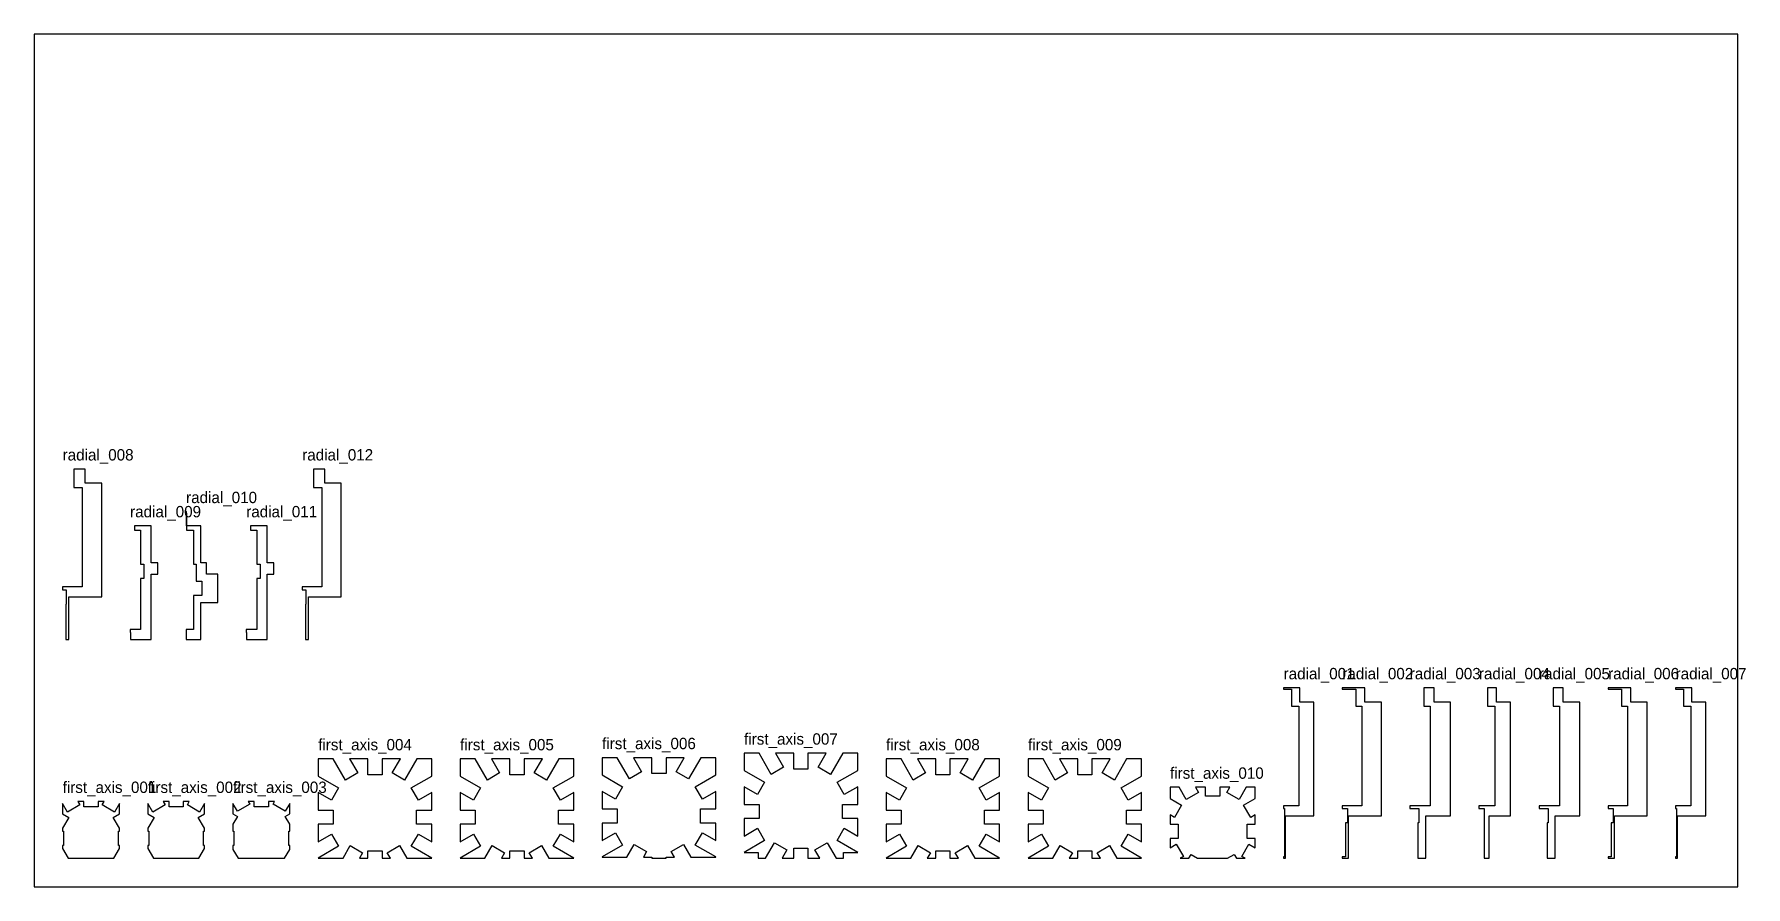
# Model space of a CAD drawing. Header units: metres. Extents: x 0 to 603, y 0 to 300.
import ezdxf

# ---------------------------------------------------------------- set-up
doc = ezdxf.new("R2010")
doc.units = ezdxf.units.M

msp = doc.modelspace()

# ---------------------------------------------------------------- linework, layer by layer
at = {"layer": 'first_axis_001'}
for p, q in [((11.749628, 26.290064), (10, 29.320508)), ((10, 29.320508), (10, 25.660254)), ((10, 25.660254), (12.209936, 24.384347)), ((12.209936, 24.384347), (10, 20.556624)), ((16.079755, 28.790064), (11.749628, 26.290064)), ((17.5, 30), (15.381198, 30)), ((15.381198, 30), (16.079755, 28.790064)), ((17.5, 28.165064), (17.5, 30)), ((22.5, 28.165064), (17.5, 28.165064)), ((24.618802, 30), (22.5, 30)), ((22.5, 30), (22.5, 28.165064)), ((23.920245, 28.790064), (24.618802, 30)), ((28.250372, 26.290064), (23.920245, 28.790064)), ((27.790064, 24.384347), (30, 25.660254)), ((30, 20.556624), (27.790064, 24.384347)), ((30, 29.320508), (28.250372, 26.290064)), ((30, 25.660254), (30, 29.320508)), ((10, 20.556624), (10, 19.5)), ((10, 19.5), (10.334936, 19.5)), ((10.334936, 19.5), (10.334936, 14.5)), ((29.665064, 14.5), (29.665064, 19.5)), ((29.665064, 19.5), (30, 19.5)), ((30, 19.5), (30, 20.556624)), ((10.334936, 14.5), (10, 14.5)), ((10, 14.5), (10, 13.443376)), ((10, 13.443376), (11.988034, 10)), ((28.011966, 10), (30, 13.443376)), ((30, 14.5), (29.665064, 14.5)), ((30, 13.443376), (30, 14.5)), ((11.988034, 10), (28.011966, 10))]:
    msp.add_line(p, q, dxfattribs=at)
at = {"layer": 'first_axis_002'}
for p, q in [((41.749628, 26.290064), (40, 29.320508)), ((40, 29.320508), (40, 25.660254)), ((40, 25.660254), (42.209936, 24.384347)), ((42.209936, 24.384347), (40, 20.556624)), ((46.079755, 28.790064), (41.749628, 26.290064)), ((47.5, 30), (45.381198, 30)), ((45.381198, 30), (46.079755, 28.790064)), ((47.5, 28.165064), (47.5, 30)), ((52.5, 28.165064), (47.5, 28.165064)), ((54.618802, 30), (52.5, 30)), ((52.5, 30), (52.5, 28.165064)), ((53.920245, 28.790064), (54.618802, 30)), ((58.250372, 26.290064), (53.920245, 28.790064)), ((57.790064, 24.384347), (60, 25.660254)), ((60, 20.556624), (57.790064, 24.384347)), ((60, 29.320508), (58.250372, 26.290064)), ((60, 25.660254), (60, 29.320508)), ((40, 20.556624), (40, 19.5)), ((40, 19.5), (40.334936, 19.5)), ((40.334936, 19.5), (40.334936, 14.5)), ((59.665064, 14.5), (59.665064, 19.5)), ((59.665064, 19.5), (60, 19.5)), ((60, 19.5), (60, 20.556624)), ((40.334936, 14.5), (40, 14.5)), ((40, 14.5), (40, 13.443376)), ((40, 13.443376), (41.988034, 10)), ((58.011966, 10), (60, 13.443376)), ((60, 14.5), (59.665064, 14.5)), ((60, 13.443376), (60, 14.5)), ((41.988034, 10), (58.011966, 10))]:
    msp.add_line(p, q, dxfattribs=at)
at = {"layer": 'first_axis_003'}
for p, q in [((71.569206, 26.602564), (70, 29.320508)), ((70, 29.320508), (70, 25.660254)), ((70, 25.660254), (71.584936, 24.745191)), ((71.584936, 24.745191), (70, 22)), ((75.899333, 29.102564), (71.569206, 26.602564)), ((77.5, 30), (75.381198, 30)), ((75.381198, 30), (75.899333, 29.102564)), ((77.5, 28.165064), (77.5, 30)), ((82.5, 28.165064), (77.5, 28.165064)), ((84.618802, 30), (82.5, 30)), ((82.5, 30), (82.5, 28.165064)), ((84.100667, 29.102564), (84.618802, 30)), ((88.430794, 26.602564), (84.100667, 29.102564)), ((88.415064, 24.745191), (90, 25.660254)), ((90, 22), (88.415064, 24.745191)), ((90, 29.320508), (88.430794, 26.602564)), ((90, 25.660254), (90, 29.320508)), ((70, 22), (70, 19.5)), ((70, 19.5), (70.334936, 19.5)), ((70.334936, 19.5), (70.334936, 14.5)), ((89.665064, 14.5), (89.665064, 19.5)), ((89.665064, 19.5), (90, 19.5)), ((90, 19.5), (90, 22)), ((70.334936, 14.5), (70, 14.5)), ((70, 14.5), (70, 13.155445)), ((70, 13.155445), (71.821797, 10)), ((88.178203, 10), (90, 13.155445)), ((90, 14.5), (89.665064, 14.5)), ((90, 13.155445), (90, 14.5)), ((71.821797, 10), (73.071797, 10)), ((73.071797, 10), (73.120835, 10.084936)), ((73.120835, 10.084936), (73.267949, 10)), ((73.267949, 10), (86.732051, 10)), ((86.732051, 10), (86.879165, 10.084936)), ((86.879165, 10.084936), (86.928203, 10)), ((86.928203, 10), (88.178203, 10))]:
    msp.add_line(p, q, dxfattribs=at)
at = {"layer": 'first_axis_004'}
for p, q in [((105.277568, 45), (100, 45)), ((100, 45), (100, 38.933757)), ((109.584564, 37.540064), (105.277568, 45)), ((117.5, 45), (111.051071, 45)), ((111.051071, 45), (113.914692, 40.040064)), ((117.5, 39.415064), (117.5, 45)), ((128.948929, 45), (122.5, 45)), ((122.5, 45), (122.5, 39.415064)), ((126.085308, 40.040064), (128.948929, 45)), ((134.722432, 45), (130.415436, 37.540064)), ((140, 45), (134.722432, 45)), ((140, 38.933757), (140, 45)), ((100, 38.933757), (107.209936, 34.771098)), ((113.914692, 40.040064), (109.584564, 37.540064)), ((122.5, 39.415064), (117.5, 39.415064)), ((130.415436, 37.540064), (126.085308, 40.040064)), ((132.790064, 34.771098), (140, 38.933757)), ((104.709936, 30.440971), (100, 33.160254)), ((100, 33.160254), (100, 27)), ((107.209936, 34.771098), (104.709936, 30.440971)), ((135.290064, 30.440971), (132.790064, 34.771098)), ((140, 33.160254), (135.290064, 30.440971)), ((140, 27), (140, 33.160254)), ((100, 27), (105.334936, 27)), ((105.334936, 27), (105.334936, 22)), ((134.665064, 22), (134.665064, 27)), ((134.665064, 27), (140, 27)), ((105.334936, 22), (100, 22)), ((100, 22), (100, 15.839746)), ((100, 15.839746), (104.709936, 18.559029)), ((104.709936, 18.559029), (107.209936, 14.228902)), ((132.790064, 14.228902), (135.290064, 18.559029)), ((140, 22), (134.665064, 22)), ((135.290064, 18.559029), (140, 15.839746)), ((140, 15.839746), (140, 22)), ((107.209936, 14.228902), (100, 10.066243)), ((108.74167, 10), (111.316615, 14.459936)), ((111.316615, 14.459936), (115.646742, 11.959936)), ((117.5, 10), (117.5, 12.584936)), ((117.5, 12.584936), (122.5, 12.584936)), ((122.5, 12.584936), (122.5, 10)), ((124.353258, 11.959936), (128.683385, 14.459936)), ((128.683385, 14.459936), (131.25833, 10)), ((140, 10.066243), (132.790064, 14.228902)), ((100, 10.066243), (100, 10)), ((100, 10), (108.74167, 10)), ((115.646742, 11.959936), (114.515172, 10)), ((114.515172, 10), (117.5, 10)), ((122.5, 10), (125.484828, 10)), ((125.484828, 10), (124.353258, 11.959936)), ((131.25833, 10), (140, 10)), ((140, 10), (140, 10.066243))]:
    msp.add_line(p, q, dxfattribs=at)
at = {"layer": 'first_axis_005'}
for p, q in [((155.277568, 45), (150, 45)), ((150, 45), (150, 38.933757)), ((159.584564, 37.540064), (155.277568, 45)), ((167.5, 45), (161.051071, 45)), ((161.051071, 45), (163.914692, 40.040064)), ((167.5, 39.415064), (167.5, 45)), ((178.948929, 45), (172.5, 45)), ((172.5, 45), (172.5, 39.415064)), ((176.085308, 40.040064), (178.948929, 45)), ((184.722432, 45), (180.415436, 37.540064)), ((190, 45), (184.722432, 45)), ((190, 38.933757), (190, 45)), ((150, 38.933757), (157.209936, 34.771098)), ((163.914692, 40.040064), (159.584564, 37.540064)), ((172.5, 39.415064), (167.5, 39.415064)), ((180.415436, 37.540064), (176.085308, 40.040064)), ((182.790064, 34.771098), (190, 38.933757)), ((154.709936, 30.440971), (150, 33.160254)), ((150, 33.160254), (150, 27)), ((157.209936, 34.771098), (154.709936, 30.440971)), ((185.290064, 30.440971), (182.790064, 34.771098)), ((190, 33.160254), (185.290064, 30.440971)), ((190, 27), (190, 33.160254)), ((150, 27), (155.334936, 27)), ((155.334936, 27), (155.334936, 22)), ((184.665064, 22), (184.665064, 27)), ((184.665064, 27), (190, 27)), ((155.334936, 22), (150, 22)), ((150, 22), (150, 15.839746)), ((150, 15.839746), (154.709936, 18.559029)), ((154.709936, 18.559029), (157.209936, 14.228902)), ((182.790064, 14.228902), (185.290064, 18.559029)), ((190, 22), (184.665064, 22)), ((185.290064, 18.559029), (190, 15.839746)), ((190, 15.839746), (190, 22)), ((157.209936, 14.228902), (150, 10.066243)), ((158.74167, 10), (161.316615, 14.459936)), ((161.316615, 14.459936), (165.646742, 11.959936)), ((167.5, 10), (167.5, 12.584936)), ((167.5, 12.584936), (172.5, 12.584936)), ((172.5, 12.584936), (172.5, 10)), ((174.353258, 11.959936), (178.683385, 14.459936)), ((178.683385, 14.459936), (181.25833, 10)), ((190, 10.066243), (182.790064, 14.228902)), ((150, 10.066243), (150, 10)), ((150, 10), (158.74167, 10)), ((165.646742, 11.959936), (164.515172, 10)), ((164.515172, 10), (167.5, 10)), ((172.5, 10), (175.484828, 10)), ((175.484828, 10), (174.353258, 11.959936)), ((181.25833, 10), (190, 10)), ((190, 10), (190, 10.066243))]:
    msp.add_line(p, q, dxfattribs=at)
at = {"layer": 'first_axis_006'}
for p, q in [((205.277568, 45.415064), (200, 45.415064)), ((200, 45.415064), (200, 39.34882)), ((209.584564, 37.955127), (205.277568, 45.415064)), ((217.5, 45.415064), (211.051071, 45.415064)), ((211.051071, 45.415064), (213.914692, 40.455127)), ((217.5, 39.830127), (217.5, 45.415064)), ((228.948929, 45.415064), (222.5, 45.415064)), ((222.5, 45.415064), (222.5, 39.830127)), ((226.085308, 40.455127), (228.948929, 45.415064)), ((234.722432, 45.415064), (230.415436, 37.955127)), ((240, 45.415064), (234.722432, 45.415064)), ((240, 39.34882), (240, 45.415064)), ((200, 39.34882), (207.209936, 35.186161)), ((213.914692, 40.455127), (209.584564, 37.955127)), ((222.5, 39.830127), (217.5, 39.830127)), ((230.415436, 37.955127), (226.085308, 40.455127)), ((232.790064, 35.186161), (240, 39.34882)), ((204.709936, 30.856034), (200, 33.575318)), ((200, 33.575318), (200, 27.415064)), ((207.209936, 35.186161), (204.709936, 30.856034)), ((235.290064, 30.856034), (232.790064, 35.186161)), ((240, 33.575318), (235.290064, 30.856034)), ((240, 27.415064), (240, 33.575318)), ((200, 27.415064), (205.334936, 27.415064)), ((205.334936, 27.415064), (205.334936, 22.415064)), ((234.665064, 22.415064), (234.665064, 27.415064)), ((234.665064, 27.415064), (240, 27.415064)), ((205.334936, 22.415064), (200, 22.415064)), ((200, 22.415064), (200, 16.254809)), ((200, 16.254809), (204.709936, 18.974093)), ((204.709936, 18.974093), (207.209936, 14.643966)), ((232.790064, 14.643966), (235.290064, 18.974093)), ((240, 22.415064), (234.665064, 22.415064)), ((235.290064, 18.974093), (240, 16.254809)), ((240, 16.254809), (240, 22.415064)), ((207.209936, 14.643966), (200, 10.481307)), ((208.74167, 10.415064), (211.316615, 14.875)), ((211.316615, 14.875), (215.646742, 12.375)), ((215.646742, 12.375), (214.515172, 10.415064)), ((224.353258, 12.375), (228.683385, 14.875)), ((225.484828, 10.415064), (224.353258, 12.375)), ((228.683385, 14.875), (231.25833, 10.415064)), ((240, 10.481307), (232.790064, 14.643966)), ((200, 10.481307), (200, 10.415064)), ((200, 10.415064), (208.74167, 10.415064)), ((214.515172, 10.415064), (217.5, 10.415064)), ((217.5, 10.415064), (217.5, 10)), ((217.5, 10), (222.5, 10)), ((222.5, 10.415064), (225.484828, 10.415064)), ((222.5, 10), (222.5, 10.415064)), ((231.25833, 10.415064), (240, 10.415064)), ((240, 10.415064), (240, 10.481307))]:
    msp.add_line(p, q, dxfattribs=at)
at = {"layer": 'first_axis_007'}
for p, q in [((255.277568, 47), (250, 47)), ((250, 47), (250, 40.933757)), ((259.584564, 39.540064), (255.277568, 47)), ((267.5, 47), (261.051071, 47)), ((261.051071, 47), (263.914692, 42.040064)), ((267.5, 41.415064), (267.5, 47)), ((278.948929, 47), (272.5, 47)), ((272.5, 47), (272.5, 41.415064)), ((276.085308, 42.040064), (278.948929, 47)), ((284.722432, 47), (280.415436, 39.540064)), ((290, 47), (284.722432, 47)), ((290, 40.933757), (290, 47)), ((250, 40.933757), (257.209936, 36.771098)), ((257.209936, 36.771098), (254.709936, 32.440971)), ((263.914692, 42.040064), (259.584564, 39.540064)), ((272.5, 41.415064), (267.5, 41.415064)), ((280.415436, 39.540064), (276.085308, 42.040064)), ((282.790064, 36.771098), (290, 40.933757)), ((285.290064, 32.440971), (282.790064, 36.771098)), ((254.709936, 32.440971), (250, 35.160254)), ((250, 35.160254), (250, 29)), ((290, 35.160254), (285.290064, 32.440971)), ((290, 29), (290, 35.160254)), ((250, 29), (255.334936, 29)), ((255.334936, 29), (255.334936, 24)), ((284.665064, 24), (284.665064, 29)), ((284.665064, 29), (290, 29)), ((255.334936, 24), (250, 24)), ((250, 24), (250, 17.839746)), ((250, 17.839746), (254.709936, 20.559029)), ((254.709936, 20.559029), (257.209936, 16.228902)), ((282.790064, 16.228902), (285.290064, 20.559029)), ((290, 24), (284.665064, 24)), ((285.290064, 20.559029), (290, 17.839746)), ((290, 17.839746), (290, 24)), ((257.209936, 16.228902), (250, 12.066243)), ((250, 12.066243), (250, 12)), ((257.586969, 10), (260.739265, 15.459936)), ((260.739265, 15.459936), (265.069392, 12.959936)), ((265.069392, 12.959936), (263.360472, 10)), ((267.5, 10), (267.5, 13.584936)), ((267.5, 13.584936), (272.5, 13.584936)), ((272.5, 13.584936), (272.5, 10)), ((274.930608, 12.959936), (279.260735, 15.459936)), ((276.639528, 10), (274.930608, 12.959936)), ((279.260735, 15.459936), (282.413031, 10)), ((290, 12.066243), (282.790064, 16.228902)), ((290, 12), (290, 12.066243)), ((250, 12), (255, 12)), ((255, 12), (255, 10)), ((255, 10), (257.586969, 10)), ((263.360472, 10), (267.5, 10)), ((272.5, 10), (276.639528, 10)), ((282.413031, 10), (285, 10)), ((285, 12), (290, 12)), ((285, 10), (285, 12))]:
    msp.add_line(p, q, dxfattribs=at)
at = {"layer": 'first_axis_008'}
for p, q in [((305.277568, 45), (300, 45)), ((300, 45), (300, 38.933757)), ((309.584564, 37.540064), (305.277568, 45)), ((317.5, 45), (311.051071, 45)), ((311.051071, 45), (313.914692, 40.040064)), ((317.5, 39.415064), (317.5, 45)), ((328.948929, 45), (322.5, 45)), ((322.5, 45), (322.5, 39.415064)), ((326.085308, 40.040064), (328.948929, 45)), ((334.722432, 45), (330.415436, 37.540064)), ((340, 45), (334.722432, 45)), ((340, 38.933757), (340, 45)), ((300, 38.933757), (307.209936, 34.771098)), ((313.914692, 40.040064), (309.584564, 37.540064)), ((322.5, 39.415064), (317.5, 39.415064)), ((330.415436, 37.540064), (326.085308, 40.040064)), ((332.790064, 34.771098), (340, 38.933757)), ((304.709936, 30.440971), (300, 33.160254)), ((300, 33.160254), (300, 27)), ((307.209936, 34.771098), (304.709936, 30.440971)), ((335.290064, 30.440971), (332.790064, 34.771098)), ((340, 33.160254), (335.290064, 30.440971)), ((340, 27), (340, 33.160254)), ((300, 27), (305.334936, 27)), ((305.334936, 27), (305.334936, 22)), ((334.665064, 22), (334.665064, 27)), ((334.665064, 27), (340, 27)), ((305.334936, 22), (300, 22)), ((300, 22), (300, 15.839746)), ((300, 15.839746), (304.709936, 18.559029)), ((304.709936, 18.559029), (307.209936, 14.228902)), ((332.790064, 14.228902), (335.290064, 18.559029)), ((340, 22), (334.665064, 22)), ((335.290064, 18.559029), (340, 15.839746)), ((340, 15.839746), (340, 22)), ((307.209936, 14.228902), (300, 10.066243)), ((308.74167, 10), (311.316615, 14.459936)), ((311.316615, 14.459936), (315.646742, 11.959936)), ((317.5, 10), (317.5, 12.584936)), ((317.5, 12.584936), (322.5, 12.584936)), ((322.5, 12.584936), (322.5, 10)), ((324.353258, 11.959936), (328.683385, 14.459936)), ((328.683385, 14.459936), (331.25833, 10)), ((340, 10.066243), (332.790064, 14.228902)), ((300, 10.066243), (300, 10)), ((300, 10), (308.74167, 10)), ((315.646742, 11.959936), (314.515172, 10)), ((314.515172, 10), (317.5, 10)), ((322.5, 10), (325.484828, 10)), ((325.484828, 10), (324.353258, 11.959936)), ((331.25833, 10), (340, 10)), ((340, 10), (340, 10.066243))]:
    msp.add_line(p, q, dxfattribs=at)
at = {"layer": 'first_axis_009'}
for p, q in [((355.277568, 45), (350, 45)), ((350, 45), (350, 38.933757)), ((359.584564, 37.540064), (355.277568, 45)), ((367.5, 45), (361.051071, 45)), ((361.051071, 45), (363.914692, 40.040064)), ((367.5, 39.415064), (367.5, 45)), ((378.948929, 45), (372.5, 45)), ((372.5, 45), (372.5, 39.415064)), ((376.085308, 40.040064), (378.948929, 45)), ((384.722432, 45), (380.415436, 37.540064)), ((390, 45), (384.722432, 45)), ((390, 38.933757), (390, 45)), ((350, 38.933757), (357.209936, 34.771098)), ((363.914692, 40.040064), (359.584564, 37.540064)), ((372.5, 39.415064), (367.5, 39.415064)), ((380.415436, 37.540064), (376.085308, 40.040064)), ((382.790064, 34.771098), (390, 38.933757)), ((354.709936, 30.440971), (350, 33.160254)), ((350, 33.160254), (350, 27)), ((357.209936, 34.771098), (354.709936, 30.440971)), ((385.290064, 30.440971), (382.790064, 34.771098)), ((390, 33.160254), (385.290064, 30.440971)), ((390, 27), (390, 33.160254)), ((350, 27), (355.334936, 27)), ((355.334936, 27), (355.334936, 22)), ((384.665064, 22), (384.665064, 27)), ((384.665064, 27), (390, 27)), ((355.334936, 22), (350, 22)), ((350, 22), (350, 15.839746)), ((350, 15.839746), (354.709936, 18.559029)), ((354.709936, 18.559029), (357.209936, 14.228902)), ((382.790064, 14.228902), (385.290064, 18.559029)), ((390, 22), (384.665064, 22)), ((385.290064, 18.559029), (390, 15.839746)), ((390, 15.839746), (390, 22)), ((357.209936, 14.228902), (350, 10.066243)), ((358.74167, 10), (361.316615, 14.459936)), ((361.316615, 14.459936), (365.646742, 11.959936)), ((367.5, 10), (367.5, 12.584936)), ((367.5, 12.584936), (372.5, 12.584936)), ((372.5, 12.584936), (372.5, 10)), ((374.353258, 11.959936), (378.683385, 14.459936)), ((378.683385, 14.459936), (381.25833, 10)), ((390, 10.066243), (382.790064, 14.228902)), ((350, 10.066243), (350, 10)), ((350, 10), (358.74167, 10)), ((365.646742, 11.959936), (364.515172, 10)), ((364.515172, 10), (367.5, 10)), ((372.5, 10), (375.484828, 10)), ((375.484828, 10), (374.353258, 11.959936)), ((381.25833, 10), (390, 10)), ((390, 10), (390, 10.066243))]:
    msp.add_line(p, q, dxfattribs=at)
at = {"layer": 'first_axis_010'}
for p, q in [((403.164319, 35), (400, 35)), ((400, 35), (400, 31.047005)), ((400, 31.047005), (404.084936, 28.688566)), ((405.667096, 30.665064), (403.164319, 35)), ((409.997223, 33.165064), (405.667096, 30.665064)), ((412.5, 35), (408.937822, 35)), ((408.937822, 35), (409.997223, 33.165064)), ((412.5, 31.915064), (412.5, 35)), ((417.5, 31.915064), (412.5, 31.915064)), ((421.062178, 35), (417.5, 35)), ((417.5, 35), (417.5, 31.915064)), ((420.002777, 33.165064), (421.062178, 35)), ((424.332904, 30.665064), (420.002777, 33.165064)), ((426.835681, 35), (424.332904, 30.665064)), ((425.915064, 28.688566), (430, 31.047005)), ((430, 35), (426.835681, 35)), ((430, 31.047005), (430, 35)), ((401.584936, 24.358439), (400, 25.273503)), ((400, 25.273503), (400, 22)), ((404.084936, 28.688566), (401.584936, 24.358439)), ((428.415064, 24.358439), (425.915064, 28.688566)), ((430, 25.273503), (428.415064, 24.358439)), ((430, 22), (430, 25.273503)), ((400, 22), (402.834936, 22)), ((402.834936, 22), (402.834936, 17)), ((427.165064, 17), (427.165064, 22)), ((427.165064, 22), (430, 22)), ((402.834936, 17), (400, 17)), ((400, 17), (400, 13.726497)), ((400, 13.726497), (402.209936, 15.002405)), ((402.209936, 15.002405), (404.709936, 10.672278)), ((425.290064, 10.672278), (427.790064, 15.002405)), ((430, 17), (427.165064, 17)), ((427.790064, 15.002405), (430, 13.726497)), ((430, 13.726497), (430, 17)), ((404.709936, 10.672278), (403.545517, 10)), ((403.545517, 10), (406.628421, 10)), ((406.628421, 10), (407.399147, 11.334936)), ((407.399147, 11.334936), (409.711325, 10)), ((409.711325, 10), (412.5, 10)), ((412.5, 10), (412.5, 10.084936)), ((412.5, 10.084936), (417.5, 10.084936)), ((417.5, 10.084936), (417.5, 10)), ((417.5, 10), (420.288675, 10)), ((420.288675, 10), (422.600853, 11.334936)), ((422.600853, 11.334936), (423.371579, 10)), ((423.371579, 10), (426.454483, 10)), ((426.454483, 10), (425.290064, 10.672278))]:
    msp.add_line(p, q, dxfattribs=at)
at = {"layer": 'radial_001'}
for p, q in [((445.669873, 70), (440, 70)), ((440, 70), (440, 69.5)), ((440, 69.5), (442.834936, 69.5)), ((442.834936, 69.5), (442.834936, 63.5)), ((445.669873, 65), (445.669873, 70)), ((442.834936, 63.5), (445.334936, 63.5)), ((445.334936, 63.5), (445.334936, 28.5)), ((450.669873, 65), (445.669873, 65)), ((450.669873, 25), (450.669873, 65)), ((445.334936, 28.5), (440, 28.5)), ((440, 28.5), (440, 27.49)), ((440, 27.49), (440.334936, 27.49)), ((440.334936, 27.49), (440.334936, 10.5)), ((440.669873, 25), (450.669873, 25)), ((440.669873, 10), (440.669873, 25)), ((440.334936, 10.5), (440, 10.5)), ((440, 10.5), (440, 10)), ((440, 10), (440.669873, 10))]:
    msp.add_line(p, q, dxfattribs=at)
at = {"layer": 'radial_002'}
for p, q in [((468.660254, 70), (460.669873, 70)), ((460.669873, 70), (460.669873, 69.5)), ((460.669873, 69.5), (465.386751, 69.5)), ((465.386751, 69.5), (465.386751, 63.5)), ((468.660254, 65), (468.660254, 70)), ((465.386751, 63.5), (467.551815, 63.5)), ((467.551815, 63.5), (467.551815, 28.5)), ((474.433757, 65), (468.660254, 65)), ((474.433757, 25), (474.433757, 65)), ((467.551815, 28.5), (460.669873, 28.5)), ((460.669873, 28.5), (460.669873, 27.49)), ((460.669873, 27.49), (462.5, 27.49)), ((462.5, 27.49), (462.5, 22.49)), ((462.886751, 25), (474.433757, 25)), ((462.886751, 10), (462.886751, 25)), ((462.5, 22.49), (461.778312, 22.49)), ((461.778312, 22.49), (461.778312, 10.5)), ((461.778312, 10.5), (460.669873, 10.5)), ((460.669873, 10.5), (460.669873, 10)), ((460.669873, 10), (462.886751, 10))]:
    msp.add_line(p, q, dxfattribs=at)
at = {"layer": 'radial_003'}
for p, q in [((493.001488, 70), (489.43931, 70)), ((489.43931, 70), (489.43931, 63.5)), ((493.001488, 65), (493.001488, 70)), ((489.43931, 63.5), (491.604374, 63.5)), ((491.604374, 63.5), (491.604374, 28.5)), ((498.774991, 65), (493.001488, 65)), ((498.774991, 25), (498.774991, 65)), ((491.604374, 28.5), (484.433757, 28.5)), ((484.433757, 28.5), (484.433757, 27.49)), ((484.433757, 27.49), (487.635091, 27.49)), ((487.635091, 27.49), (487.635091, 22.49)), ((490.114737, 25), (498.774991, 25)), ((490.114737, 10), (490.114737, 25)), ((487.635091, 22.49), (487.274247, 22.49)), ((487.274247, 22.49), (487.274247, 10)), ((487.274247, 10), (490.114737, 10))]:
    msp.add_line(p, q, dxfattribs=at)
at = {"layer": 'radial_004'}
for p, q in [((514.944864, 70), (511.859927, 70)), ((511.859927, 70), (511.859927, 63.5)), ((514.944864, 65), (514.944864, 70)), ((511.859927, 63.5), (514.359927, 63.5)), ((514.359927, 63.5), (514.359927, 28.5)), ((519.944864, 65), (514.944864, 65)), ((519.944864, 25), (519.944864, 65)), ((514.359927, 28.5), (508.774991, 28.5)), ((508.774991, 28.5), (508.774991, 27.49)), ((508.774991, 27.49), (510.609927, 27.49)), ((510.609927, 27.49), (510.609927, 10.5)), ((512.444864, 25), (519.944864, 25)), ((512.444864, 10), (512.444864, 25)), ((510.609927, 10.5), (510.609927, 10)), ((510.609927, 10), (512.444864, 10))]:
    msp.add_line(p, q, dxfattribs=at)
at = {"layer": 'radial_005'}
for p, q in [((538.512595, 70), (534.950417, 70)), ((534.950417, 70), (534.950417, 63.5)), ((538.512595, 65), (538.512595, 70)), ((534.950417, 63.5), (537.115481, 63.5)), ((537.115481, 63.5), (537.115481, 28.5)), ((544.286098, 65), (538.512595, 65)), ((544.286098, 25), (544.286098, 65)), ((537.115481, 28.5), (529.944864, 28.5)), ((529.944864, 28.5), (529.944864, 27.49)), ((529.944864, 27.49), (533.146198, 27.49)), ((533.146198, 27.49), (533.146198, 22.49)), ((535.625844, 25), (544.286098, 25)), ((535.625844, 10), (535.625844, 25)), ((533.146198, 22.49), (532.785354, 22.49)), ((532.785354, 22.49), (532.785354, 10)), ((532.785354, 10), (535.625844, 10))]:
    msp.add_line(p, q, dxfattribs=at)
at = {"layer": 'radial_006'}
for p, q in [((562.276479, 70), (554.286098, 70)), ((554.286098, 70), (554.286098, 69.5)), ((554.286098, 69.5), (559.002976, 69.5)), ((559.002976, 69.5), (559.002976, 63.5)), ((562.276479, 65), (562.276479, 70)), ((559.002976, 63.5), (561.16804, 63.5)), ((561.16804, 63.5), (561.16804, 28.5)), ((568.049981, 65), (562.276479, 65)), ((568.049981, 25), (568.049981, 65)), ((561.16804, 28.5), (554.286098, 28.5)), ((554.286098, 28.5), (554.286098, 27.49)), ((554.286098, 27.49), (556.116225, 27.49)), ((556.116225, 27.49), (556.116225, 22.49)), ((556.502976, 25), (568.049981, 25)), ((556.502976, 10), (556.502976, 25)), ((556.116225, 22.49), (555.394537, 22.49)), ((555.394537, 22.49), (555.394537, 10.5)), ((555.394537, 10.5), (554.286098, 10.5)), ((554.286098, 10.5), (554.286098, 10)), ((554.286098, 10), (556.502976, 10))]:
    msp.add_line(p, q, dxfattribs=at)
at = {"layer": 'radial_007'}
for p, q in [((583.719854, 70), (578.049981, 70)), ((578.049981, 70), (578.049981, 69.5)), ((578.049981, 69.5), (580.884918, 69.5)), ((580.884918, 69.5), (580.884918, 63.5)), ((583.719854, 65), (583.719854, 70)), ((580.884918, 63.5), (583.384918, 63.5)), ((583.384918, 63.5), (583.384918, 28.5)), ((588.719854, 65), (583.719854, 65)), ((588.719854, 25), (588.719854, 65)), ((583.384918, 28.5), (578.049981, 28.5)), ((578.049981, 28.5), (578.049981, 27.49)), ((578.049981, 27.49), (578.384918, 27.49)), ((578.384918, 27.49), (578.384918, 10.5)), ((578.719854, 25), (588.719854, 25)), ((578.719854, 10), (578.719854, 25)), ((578.384918, 10.5), (578.049981, 10.5)), ((578.049981, 10.5), (578.049981, 10)), ((578.049981, 10), (578.719854, 10))]:
    msp.add_line(p, q, dxfattribs=at)
at = {"layer": 'radial_008'}
for p, q in [((17.990381, 147), (13.995191, 147)), ((13.995191, 147), (13.995191, 140.5)), ((17.990381, 142), (17.990381, 147)), ((13.995191, 140.5), (16.881942, 140.5)), ((16.881942, 140.5), (16.881942, 105.5)), ((23.763884, 142), (17.990381, 142)), ((23.763884, 102), (23.763884, 142)), ((16.881942, 105.5), (10, 105.5)), ((10, 105.5), (10, 104.49)), ((10, 104.49), (11.252405, 104.49)), ((11.252405, 104.49), (11.252405, 99.49)), ((11.252405, 99.49), (11.108439, 99.49)), ((11.108439, 99.49), (11.108439, 87)), ((12.216878, 102), (23.763884, 102)), ((12.216878, 87), (12.216878, 102)), ((11.108439, 87), (12.216878, 87))]:
    msp.add_line(p, q, dxfattribs=at)
at = {"layer": 'radial_009'}
for p, q in [((41.176915, 127), (35.305336, 127)), ((35.305336, 127), (35.305336, 125.5)), ((41.176915, 114), (41.176915, 127)), ((35.305336, 125.5), (37.470399, 125.5)), ((37.470399, 125.5), (37.470399, 113.5)), ((37.470399, 113.5), (38.6251, 113.5)), ((38.6251, 108.5), (37.470399, 108.5)), ((37.470399, 108.5), (37.470399, 90.5)), ((38.6251, 113.5), (38.6251, 108.5)), ((43.486316, 114), (41.176915, 114)), ((41.176915, 110), (43.486316, 110)), ((41.176915, 87), (41.176915, 110)), ((43.486316, 110), (43.486316, 114)), ((37.470399, 90.5), (33.763884, 90.5)), ((33.763884, 90.5), (33.763884, 89.49)), ((33.763884, 89.49), (33.86196, 89.49)), ((33.86196, 89.49), (33.86196, 87)), ((33.86196, 87), (41.176915, 87))]:
    msp.add_line(p, q, dxfattribs=at)
at = {"layer": 'radial_010'}
for p, q in [((53.656189, 132), (53.486316, 132)), ((53.486316, 132), (53.486316, 131.5)), ((53.486316, 131.5), (53.571252, 131.5)), ((53.571252, 131.5), (53.571252, 125.5)), ((53.656189, 127), (53.656189, 132)), ((58.656189, 127), (53.656189, 127)), ((58.656189, 114), (58.656189, 127)), ((53.571252, 125.5), (56.071252, 125.5)), ((56.071252, 125.5), (56.071252, 113.5)), ((56.071252, 113.5), (57.071252, 113.5)), ((57.071252, 113.5), (57.071252, 107.5)), ((60.656189, 114), (58.656189, 114)), ((60.656189, 110), (60.656189, 114)), ((64.656189, 110), (60.656189, 110)), ((64.656189, 100), (64.656189, 110)), ((59.071252, 102.5), (56.071252, 102.5)), ((56.071252, 102.5), (56.071252, 90.5)), ((57.071252, 107.5), (59.071252, 107.5)), ((59.071252, 107.5), (59.071252, 102.5)), ((58.656189, 100), (64.656189, 100)), ((58.656189, 87), (58.656189, 100)), ((56.071252, 90.5), (53.486316, 90.5)), ((53.486316, 90.5), (53.486316, 87)), ((53.486316, 87), (58.656189, 87))]:
    msp.add_line(p, q, dxfattribs=at)
at = {"layer": 'radial_011'}
for p, q in [((82.069219, 127), (76.19764, 127)), ((76.19764, 127), (76.19764, 125.5)), ((82.069219, 114), (82.069219, 127)), ((76.19764, 125.5), (78.362704, 125.5)), ((78.362704, 125.5), (78.362704, 113.5)), ((78.362704, 113.5), (79.517405, 113.5)), ((79.517405, 108.5), (78.362704, 108.5)), ((78.362704, 108.5), (78.362704, 90.5)), ((79.517405, 113.5), (79.517405, 108.5)), ((84.37862, 114), (82.069219, 114)), ((82.069219, 110), (84.37862, 110)), ((82.069219, 87), (82.069219, 110)), ((84.37862, 110), (84.37862, 114)), ((78.362704, 90.5), (74.656189, 90.5)), ((74.656189, 90.5), (74.656189, 89.49)), ((74.656189, 89.49), (74.754265, 89.49)), ((74.754265, 89.49), (74.754265, 87)), ((74.754265, 87), (82.069219, 87))]:
    msp.add_line(p, q, dxfattribs=at)
at = {"layer": 'radial_012'}
for p, q in [((102.369001, 147), (98.373811, 147)), ((98.373811, 147), (98.373811, 140.5)), ((102.369001, 142), (102.369001, 147)), ((98.373811, 140.5), (101.260562, 140.5)), ((101.260562, 140.5), (101.260562, 105.5)), ((108.142504, 142), (102.369001, 142)), ((108.142504, 102), (108.142504, 142)), ((101.260562, 105.5), (94.37862, 105.5)), ((94.37862, 105.5), (94.37862, 104.49)), ((94.37862, 104.49), (95.631025, 104.49)), ((95.631025, 104.49), (95.631025, 99.49)), ((95.631025, 99.49), (95.48706, 99.49)), ((95.48706, 99.49), (95.48706, 87)), ((96.595499, 102), (108.142504, 102)), ((96.595499, 87), (96.595499, 102)), ((95.48706, 87), (96.595499, 87))]:
    msp.add_line(p, q, dxfattribs=at)
at = {"layer": 'sheet_boundary'}
for p, q in [((600, 300), (0, 300)), ((0, 300), (0, 0)), ((600, 0), (600, 300)), ((0, 0), (600, 0))]:
    msp.add_line(p, q, dxfattribs=at)

# ---------------------------------------------------------------- texts
at = {"layer": 'first_axis_001'}
msp.add_text('first_axis_001', height=4, dxfattribs=at).set_placement((10, 33))
at = {"layer": 'first_axis_002'}
msp.add_text('first_axis_002', height=4, dxfattribs=at).set_placement((40, 33))
at = {"layer": 'first_axis_003'}
msp.add_text('first_axis_003', height=4, dxfattribs=at).set_placement((70, 33))
at = {"layer": 'first_axis_004'}
msp.add_text('first_axis_004', height=4, dxfattribs=at).set_placement((100, 48))
at = {"layer": 'first_axis_005'}
msp.add_text('first_axis_005', height=4, dxfattribs=at).set_placement((150, 48))
at = {"layer": 'first_axis_006'}
msp.add_text('first_axis_006', height=4, dxfattribs=at).set_placement((200, 48.415064))
at = {"layer": 'first_axis_007'}
msp.add_text('first_axis_007', height=4, dxfattribs=at).set_placement((250, 50))
at = {"layer": 'first_axis_008'}
msp.add_text('first_axis_008', height=4, dxfattribs=at).set_placement((300, 48))
at = {"layer": 'first_axis_009'}
msp.add_text('first_axis_009', height=4, dxfattribs=at).set_placement((350, 48))
at = {"layer": 'first_axis_010'}
msp.add_text('first_axis_010', height=4, dxfattribs=at).set_placement((400, 38))
at = {"layer": 'radial_001'}
msp.add_text('radial_001', height=4, dxfattribs=at).set_placement((440, 73))
at = {"layer": 'radial_002'}
msp.add_text('radial_002', height=4, dxfattribs=at).set_placement((460.669873, 73))
at = {"layer": 'radial_003'}
msp.add_text('radial_003', height=4, dxfattribs=at).set_placement((484.433757, 73))
at = {"layer": 'radial_004'}
msp.add_text('radial_004', height=4, dxfattribs=at).set_placement((508.774991, 73))
at = {"layer": 'radial_005'}
msp.add_text('radial_005', height=4, dxfattribs=at).set_placement((529.944864, 73))
at = {"layer": 'radial_006'}
msp.add_text('radial_006', height=4, dxfattribs=at).set_placement((554.286098, 73))
at = {"layer": 'radial_007'}
msp.add_text('radial_007', height=4, dxfattribs=at).set_placement((578.049981, 73))
at = {"layer": 'radial_008'}
msp.add_text('radial_008', height=4, dxfattribs=at).set_placement((10, 150))
at = {"layer": 'radial_009'}
msp.add_text('radial_009', height=4, dxfattribs=at).set_placement((33.763884, 130))
at = {"layer": 'radial_010'}
msp.add_text('radial_010', height=4, dxfattribs=at).set_placement((53.486316, 135))
at = {"layer": 'radial_011'}
msp.add_text('radial_011', height=4, dxfattribs=at).set_placement((74.656189, 130))
at = {"layer": 'radial_012'}
msp.add_text('radial_012', height=4, dxfattribs=at).set_placement((94.37862, 150))

doc.saveas('drawing.dxf')
